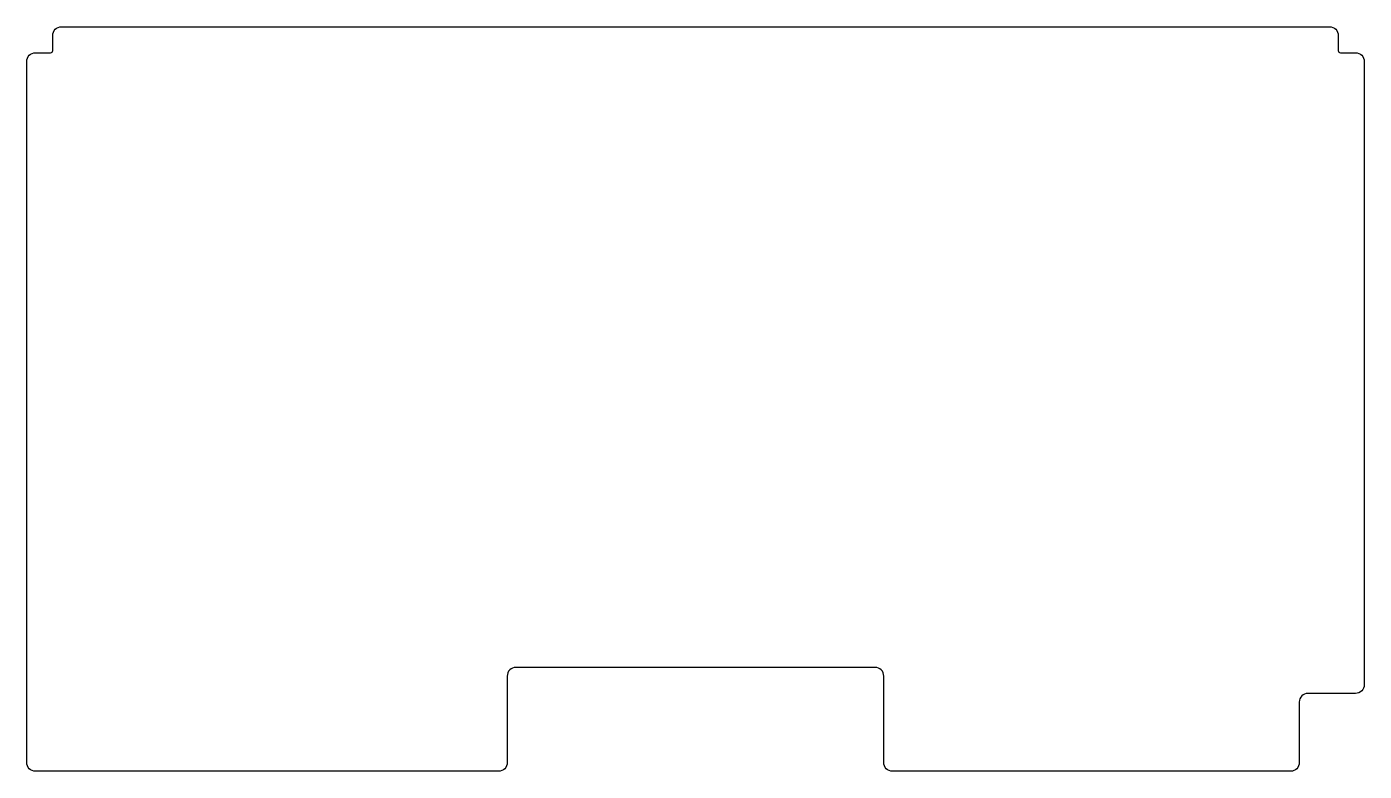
# Model space of a CAD drawing. Header units: millimetres. Extents: x 4 to 313, y 90 to 262.
import ezdxf

# ---------------------------------------------------------------- set-up
doc = ezdxf.new("R2010")
doc.units = ezdxf.units.MM
doc.layers.get('0').update_dxf_attribs({"linetype": 'CONTINUOUS'})

msp = doc.modelspace()

# ---------------------------------------------------------------- linework, layer by layer
msp.add_lwpolyline([(298.4, 91.86, -0.414214), (296.4, 89.86), (204.4, 89.86, -0.414214), (202.4, 91.86), (202.4, 111.86, 0.414214), (200.4, 113.86), (117.4, 113.86, 0.414214), (115.4, 111.86), (115.4, 91.86, -0.414214), (113.4, 89.86), (6.4, 89.86, -0.414214), (4.4, 91.86), (4.4, 253.86, -0.414214), (6.4, 255.86), (9.9, 255.86, 0.414214), (10.4, 256.36), (10.4, 259.86, -0.414214), (12.4, 261.86), (305.4, 261.86, -0.414214), (307.4, 259.86), (307.4, 256.36, 0.414214), (307.9, 255.86), (311.4, 255.86, -0.414214), (313.4, 253.86), (313.4, 109.86, -0.414214), (311.4, 107.86), (300.4, 107.86, 0.414214), (298.4, 105.86)], format="xyb", close=True)
msp.add_lwpolyline([(298.4, 91.86, -0.414214), (296.4, 89.86), (204.4, 89.86, -0.414214), (202.4, 91.86), (202.4, 111.86, 0.414214), (200.4, 113.86), (117.4, 113.86, 0.414214), (115.4, 111.86), (115.4, 91.86, -0.414214), (113.4, 89.86), (6.4, 89.86, -0.414214), (4.4, 91.86), (4.4, 253.86, -0.414214), (6.4, 255.86), (9.9, 255.86, 0.414214), (10.4, 256.36), (10.4, 259.86, -0.414214), (12.4, 261.86), (305.4, 261.86, -0.414214), (307.4, 259.86), (307.4, 256.36, 0.414214), (307.9, 255.86), (311.4, 255.86, -0.414214), (313.4, 253.86), (313.4, 109.86, -0.414214), (311.4, 107.86), (300.4, 107.86, 0.414214), (298.4, 105.86)], format="xyb", close=True)

doc.saveas('drawing.dxf')
